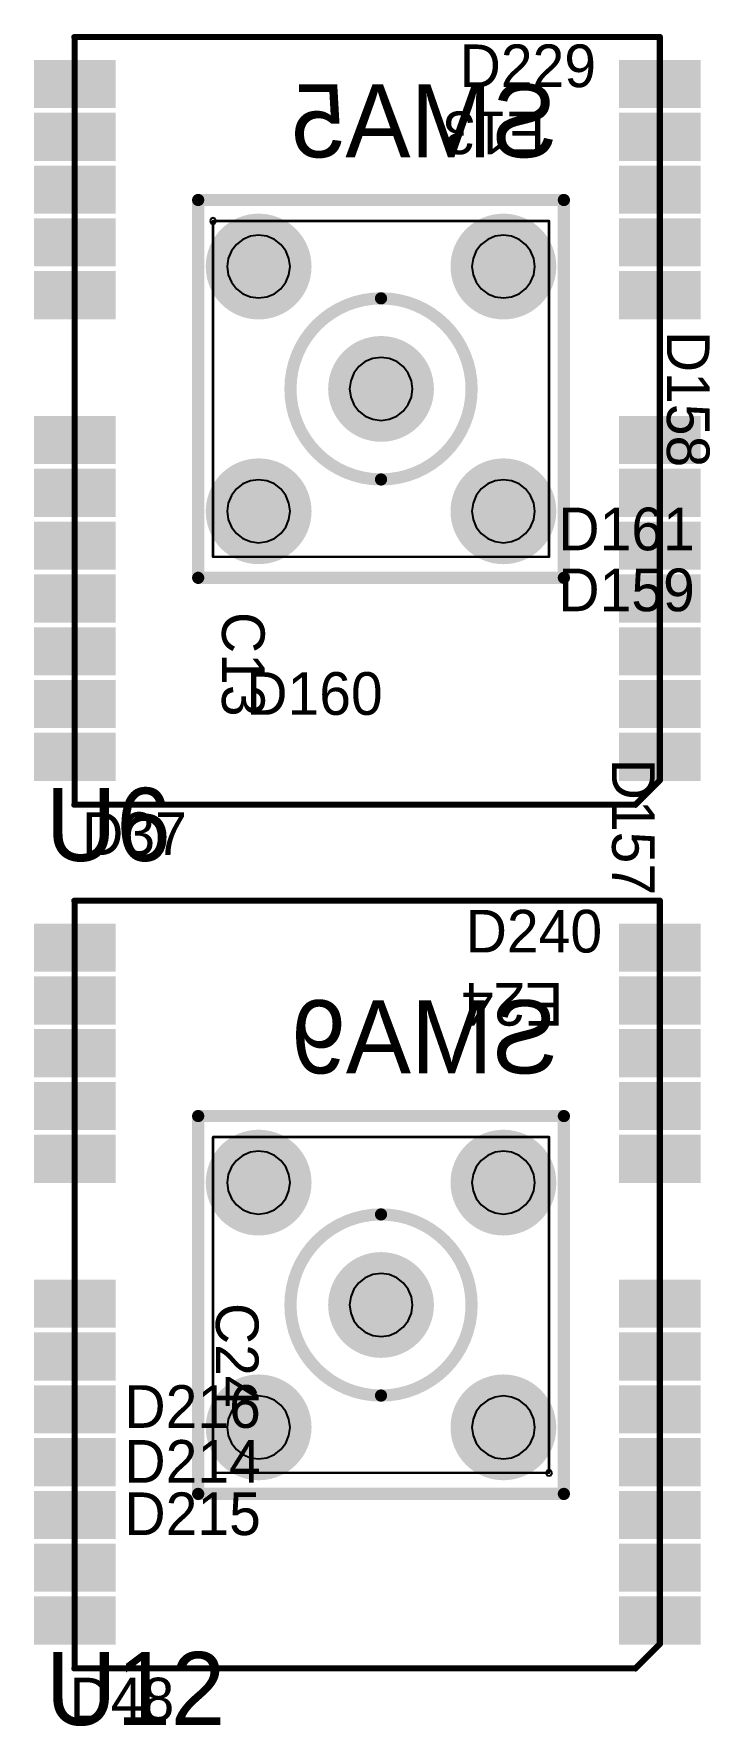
# Model space of a CAD drawing. Extents: x 11.69 to 17.18, y 4.05 to 12.26.
# Drawn here: x 15.564 to 16.119, y 7.434 to 8.823 of the extents above; entities that cross this region are included whole.
import ezdxf

# ---------------------------------------------------------------- set-up
doc = ezdxf.new("R2010")
doc.units = 0
doc.layers.get('0').update_dxf_attribs({"linetype": 'CONTINUOUS'})
for name, color, linetype in [('BOTTOMLAYER', 5, 'CONTINUOUS'), ('BOTTOMOVERLAY', 54, 'CONTINUOUS'), ('BOTTOMSOLDER', 6, 'CONTINUOUS'), ('MECHANICAL10', 56, 'CONTINUOUS'), ('MECHANICAL6', 56, 'CONTINUOUS'), ('MECHANICAL8', 56, 'CONTINUOUS'), ('MECHANICAL9', 56, 'CONTINUOUS'), ('MULTILAYER', 9, 'CONTINUOUS'), ('TOPLAYER', 1, 'CONTINUOUS'), ('TOPOVERLAY', 2, 'CONTINUOUS'), ('TOPPASTE', 8, 'CONTINUOUS'), ('TOPSOLDER', 216, 'CONTINUOUS')]:
    doc.layers.add(name, color=color, linetype=linetype)

# ---------------------------------------------------------------- blocks, each defined once
blk = doc.blocks.new('SMA_TH_HL_SMA_KHD4_B_29')
at = {"layer": 'BOTTOMLAYER', "const_width": 0.0394}
for points in [[(-0.1201, 0.1004, 1), (-0.0807, 0.1004, 1)], [(0.0807, 0.1004, 1), (0.1201, 0.1004, 1)], [(-0.0197, 0, 1), (0.0197, 0, 1)], [(-0.1201, -0.1004, 1), (-0.0807, -0.1004, 1)], [(0.0807, -0.1004, 1), (0.1201, -0.1004, 1)]]:
    blk.add_lwpolyline(points, format="xyb", close=True, dxfattribs=at)
at = {"layer": 'BOTTOMOVERLAY', "const_width": 0.01}
for points in [[(-0.155, -0.15), (-0.155, 0.15)], [(0.155, 0.15), (-0.155, 0.15)], [(0.155, -0.15), (0.155, 0.15)], [(0.155, -0.15), (-0.155, -0.15)]]:
    blk.add_lwpolyline(points, dxfattribs=at)
at = {"layer": 'BOTTOMOVERLAY'}
for points, const_width in [([(-0.1575, 0.15, 1), (-0.1525, 0.15, 1)], 0.005), ([(-0.1575, 0.15, 1), (-0.1525, 0.15, 1)], 0.005), ([(0.1525, 0.15, 1), (0.1575, 0.15, 1)], 0.005), ([(0.1525, 0.15, 1), (0.1575, 0.15, 1)], 0.005), ([(0.0743, 0, 1), (-0.0743, 0, 1)], 0.01), ([(-0.0768, 0, 1), (-0.0718, 0, 1)], 0.005), ([(0.0718, 0, 1), (0.0768, 0, 1)], 0.005), ([(-0.1575, -0.15, 1), (-0.1525, -0.15, 1)], 0.005), ([(-0.1575, -0.15, 1), (-0.1525, -0.15, 1)], 0.005), ([(0.1525, -0.15, 1), (0.1575, -0.15, 1)], 0.005), ([(0.1525, -0.15, 1), (0.1575, -0.15, 1)], 0.005)]:
    blk.add_lwpolyline(points, format="xyb", close=True, dxfattribs=dict(at, const_width=const_width))
at = {"layer": 'BOTTOMSOLDER', "const_width": 0.0434}
for points in [[(-0.1221, 0.1004, 1), (-0.0787, 0.1004, 1)], [(0.0787, 0.1004, 1), (0.1221, 0.1004, 1)], [(-0.0217, 0, 1), (0.0217, 0, 1)], [(-0.1221, -0.1004, 1), (-0.0787, -0.1004, 1)], [(0.0787, -0.1004, 1), (0.1221, -0.1004, 1)]]:
    blk.add_lwpolyline(points, format="xyb", close=True, dxfattribs=at)
at = {"layer": 'MECHANICAL6', "const_width": 0.002}
for points in [[(0.1378, 0.1378), (-0.1378, 0.1378)], [(-0.1378, -0.1378), (-0.1378, 0.1378)], [(0.1378, -0.1378), (0.1378, 0.1378)], [(0.1378, -0.1378), (-0.1378, -0.1378)]]:
    blk.add_lwpolyline(points, dxfattribs=at)
at = {"layer": 'MECHANICAL6', "const_width": 0.001}
for points in [[(-0.1383, 0.1378, 1), (-0.1373, 0.1378, 1)], [(-0.1383, 0.1378, 1), (-0.1373, 0.1378, 1)], [(0.1373, 0.1378, 1), (0.1383, 0.1378, 1)], [(0.1373, 0.1378, 1), (0.1383, 0.1378, 1)], [(-0.1383, -0.1378, 1), (-0.1373, -0.1378, 1)], [(-0.1383, -0.1378, 1), (-0.1373, -0.1378, 1)], [(0.1373, -0.1378, 1), (0.1383, -0.1378, 1)], [(0.1373, -0.1378, 1), (0.1383, -0.1378, 1)]]:
    blk.add_lwpolyline(points, format="xyb", close=True, dxfattribs=at)
at = {"layer": 'MECHANICAL8'}
for p, q in [((-0.1396, -0.136), (-0.1403, -0.1378)), ((-0.1403, -0.1378), (-0.1403, -0.1378)), ((-0.1403, -0.1378), (-0.1396, -0.1396)), ((-0.1378, -0.1352), (-0.1396, -0.136)), ((-0.136, -0.136), (-0.1378, -0.1352)), ((-0.1352, -0.1378), (-0.136, -0.136)), ((-0.136, -0.1396), (-0.1352, -0.1378)), ((-0.1352, -0.1378), (-0.1352, -0.1378)), ((-0.1396, -0.1396), (-0.1378, -0.1403)), ((-0.1378, -0.1403), (-0.136, -0.1396))]:
    blk.add_line(p, q, dxfattribs=at)
at = {"layer": 'MECHANICAL9'}
for p, q in [((-0.1071, 0.1253), (-0.1133, 0.1227)), ((-0.1004, 0.1262), (-0.1071, 0.1253)), ((-0.0937, 0.1253), (-0.1004, 0.1262)), ((-0.0875, 0.1227), (-0.0937, 0.1253)), ((0.0937, 0.1253), (0.0875, 0.1227)), ((0.1004, 0.1262), (0.0937, 0.1253)), ((0.1071, 0.1253), (0.1004, 0.1262)), ((0.1133, 0.1227), (0.1071, 0.1253)), ((-0.1227, 0.1133), (-0.1253, 0.1071)), ((-0.1186, 0.1186), (-0.1227, 0.1133)), ((-0.1133, 0.1227), (-0.1186, 0.1186)), ((-0.0821, 0.1186), (-0.0875, 0.1227)), ((-0.078, 0.1133), (-0.0821, 0.1186)), ((-0.0755, 0.1071), (-0.078, 0.1133)), ((0.078, 0.1133), (0.0755, 0.1071)), ((0.0821, 0.1186), (0.078, 0.1133)), ((0.0875, 0.1227), (0.0821, 0.1186)), ((0.1186, 0.1186), (0.1133, 0.1227)), ((0.1227, 0.1133), (0.1186, 0.1186)), ((0.1253, 0.1071), (0.1227, 0.1133)), ((-0.1253, 0.1071), (-0.1262, 0.1004)), ((-0.1262, 0.1004), (-0.1262, 0.1004)), ((-0.1262, 0.1004), (-0.1253, 0.0937)), ((-0.0746, 0.1004), (-0.0755, 0.1071)), ((-0.0755, 0.0937), (-0.0746, 0.1004)), ((-0.0746, 0.1004), (-0.0746, 0.1004)), ((0.0755, 0.1071), (0.0746, 0.1004)), ((0.0746, 0.1004), (0.0746, 0.1004)), ((0.0746, 0.1004), (0.0755, 0.0937)), ((0.1262, 0.1004), (0.1253, 0.1071)), ((0.1253, 0.0937), (0.1262, 0.1004)), ((0.1262, 0.1004), (0.1262, 0.1004)), ((-0.1253, 0.0937), (-0.1227, 0.0875)), ((-0.1227, 0.0875), (-0.1186, 0.0821)), ((-0.0821, 0.0821), (-0.078, 0.0875)), ((-0.078, 0.0875), (-0.0755, 0.0937)), ((0.0755, 0.0937), (0.078, 0.0875)), ((0.078, 0.0875), (0.0821, 0.0821)), ((0.1186, 0.0821), (0.1227, 0.0875)), ((0.1227, 0.0875), (0.1253, 0.0937)), ((-0.1186, 0.0821), (-0.1133, 0.078)), ((-0.1133, 0.078), (-0.1071, 0.0755)), ((-0.1071, 0.0755), (-0.1004, 0.0746)), ((-0.1004, 0.0746), (-0.0937, 0.0755)), ((-0.0937, 0.0755), (-0.0875, 0.078)), ((-0.0875, 0.078), (-0.0821, 0.0821)), ((0.0821, 0.0821), (0.0875, 0.078)), ((0.0875, 0.078), (0.0937, 0.0755)), ((0.0937, 0.0755), (0.1004, 0.0746)), ((0.1004, 0.0746), (0.1071, 0.0755)), ((0.1071, 0.0755), (0.1133, 0.078)), ((0.1133, 0.078), (0.1186, 0.0821)), ((-0.0183, 0.0183), (-0.0224, 0.0129)), ((-0.0129, 0.0224), (-0.0183, 0.0183)), ((-0.0067, 0.0249), (-0.0129, 0.0224)), ((0, 0.0258), (-0.0067, 0.0249)), ((0.0067, 0.0249), (0, 0.0258)), ((0.0129, 0.0224), (0.0067, 0.0249)), ((0.0183, 0.0183), (0.0129, 0.0224)), ((0.0224, 0.0129), (0.0183, 0.0183)), ((-0.0249, 0.0067), (-0.0258, 0)), ((-0.0258, 0), (-0.0258, 0)), ((-0.0258, 0), (-0.0249, -0.0067)), ((-0.0224, 0.0129), (-0.0249, 0.0067)), ((0.0249, 0.0067), (0.0224, 0.0129)), ((0.0258, 0), (0.0249, 0.0067)), ((0.0249, -0.0067), (0.0258, 0)), ((0.0258, 0), (0.0258, 0)), ((-0.0249, -0.0067), (-0.0224, -0.0129)), ((-0.0224, -0.0129), (-0.0183, -0.0183)), ((0.0183, -0.0183), (0.0224, -0.0129)), ((0.0224, -0.0129), (0.0249, -0.0067)), ((-0.0183, -0.0183), (-0.0129, -0.0224)), ((-0.0129, -0.0224), (-0.0067, -0.0249)), ((-0.0067, -0.0249), (0, -0.0258)), ((0, -0.0258), (0.0067, -0.0249)), ((0.0067, -0.0249), (0.0129, -0.0224)), ((0.0129, -0.0224), (0.0183, -0.0183)), ((-0.1186, -0.0821), (-0.1227, -0.0875)), ((-0.1133, -0.078), (-0.1186, -0.0821)), ((-0.1071, -0.0755), (-0.1133, -0.078)), ((-0.1004, -0.0746), (-0.1071, -0.0755)), ((-0.0937, -0.0755), (-0.1004, -0.0746)), ((-0.0875, -0.078), (-0.0937, -0.0755)), ((-0.0821, -0.0821), (-0.0875, -0.078)), ((-0.078, -0.0875), (-0.0821, -0.0821)), ((0.0821, -0.0821), (0.078, -0.0875)), ((0.0875, -0.078), (0.0821, -0.0821)), ((0.0937, -0.0755), (0.0875, -0.078)), ((0.1004, -0.0746), (0.0937, -0.0755)), ((0.1071, -0.0755), (0.1004, -0.0746)), ((0.1133, -0.078), (0.1071, -0.0755)), ((0.1186, -0.0821), (0.1133, -0.078)), ((0.1227, -0.0875), (0.1186, -0.0821)), ((-0.1253, -0.0937), (-0.1262, -0.1004)), ((-0.1227, -0.0875), (-0.1253, -0.0937)), ((-0.0755, -0.0937), (-0.078, -0.0875)), ((-0.0746, -0.1004), (-0.0755, -0.0937)), ((0.0755, -0.0937), (0.0746, -0.1004)), ((0.078, -0.0875), (0.0755, -0.0937)), ((0.1253, -0.0937), (0.1227, -0.0875)), ((0.1262, -0.1004), (0.1253, -0.0937)), ((-0.1262, -0.1004), (-0.1262, -0.1004)), ((-0.1262, -0.1004), (-0.1253, -0.1071)), ((-0.1253, -0.1071), (-0.1227, -0.1133)), ((-0.078, -0.1133), (-0.0755, -0.1071)), ((-0.0755, -0.1071), (-0.0746, -0.1004)), ((-0.0746, -0.1004), (-0.0746, -0.1004)), ((0.0746, -0.1004), (0.0746, -0.1004)), ((0.0746, -0.1004), (0.0755, -0.1071)), ((0.0755, -0.1071), (0.078, -0.1133)), ((0.1227, -0.1133), (0.1253, -0.1071)), ((0.1253, -0.1071), (0.1262, -0.1004)), ((0.1262, -0.1004), (0.1262, -0.1004)), ((-0.1227, -0.1133), (-0.1186, -0.1186)), ((-0.1186, -0.1186), (-0.1133, -0.1227)), ((-0.1133, -0.1227), (-0.1071, -0.1253)), ((-0.0937, -0.1253), (-0.0875, -0.1227)), ((-0.0875, -0.1227), (-0.0821, -0.1186)), ((-0.0821, -0.1186), (-0.078, -0.1133)), ((0.078, -0.1133), (0.0821, -0.1186)), ((0.0821, -0.1186), (0.0875, -0.1227)), ((0.0875, -0.1227), (0.0937, -0.1253)), ((0.1071, -0.1253), (0.1133, -0.1227)), ((0.1133, -0.1227), (0.1186, -0.1186)), ((0.1186, -0.1186), (0.1227, -0.1133)), ((-0.1071, -0.1253), (-0.1004, -0.1262)), ((-0.1004, -0.1262), (-0.0937, -0.1253)), ((0.0937, -0.1253), (0.1004, -0.1262)), ((0.1004, -0.1262), (0.1071, -0.1253))]:
    blk.add_line(p, q, dxfattribs=at)
at = {"layer": 'MULTILAYER', "const_width": 0.0394}
for points in [[(-0.1201, 0.1004, 1), (-0.0807, 0.1004, 1)], [(0.0807, 0.1004, 1), (0.1201, 0.1004, 1)], [(-0.0197, 0, 1), (0.0197, 0, 1)], [(-0.1201, -0.1004, 1), (-0.0807, -0.1004, 1)], [(0.0807, -0.1004, 1), (0.1201, -0.1004, 1)]]:
    blk.add_lwpolyline(points, format="xyb", close=True, dxfattribs=at)
at = {"layer": 'TOPLAYER', "const_width": 0.0394}
for points in [[(-0.1201, 0.1004, 1), (-0.0807, 0.1004, 1)], [(0.0807, 0.1004, 1), (0.1201, 0.1004, 1)], [(-0.0197, 0, 1), (0.0197, 0, 1)], [(-0.1201, -0.1004, 1), (-0.0807, -0.1004, 1)], [(0.0807, -0.1004, 1), (0.1201, -0.1004, 1)]]:
    blk.add_lwpolyline(points, format="xyb", close=True, dxfattribs=at)
at = {"layer": 'TOPSOLDER', "const_width": 0.0434}
for points in [[(-0.1221, 0.1004, 1), (-0.0787, 0.1004, 1)], [(0.0787, 0.1004, 1), (0.1221, 0.1004, 1)], [(-0.0217, 0, 1), (0.0217, 0, 1)], [(-0.1221, -0.1004, 1), (-0.0787, -0.1004, 1)], [(0.0787, -0.1004, 1), (0.1221, -0.1004, 1)]]:
    blk.add_lwpolyline(points, format="xyb", close=True, dxfattribs=at)
blk = doc.blocks.new('SMA_TH_HL_SMA_KHD4_B_33')
at = {"layer": 'BOTTOMLAYER', "const_width": 0.0394}
for points in [[(-0.1201, 0.1004, 1), (-0.0807, 0.1004, 1)], [(0.0807, 0.1004, 1), (0.1201, 0.1004, 1)], [(-0.0197, 0, 1), (0.0197, 0, 1)], [(-0.1201, -0.1004, 1), (-0.0807, -0.1004, 1)], [(0.0807, -0.1004, 1), (0.1201, -0.1004, 1)]]:
    blk.add_lwpolyline(points, format="xyb", close=True, dxfattribs=at)
at = {"layer": 'BOTTOMOVERLAY', "const_width": 0.01}
for points in [[(-0.155, 0.15), (-0.155, -0.15)], [(-0.155, 0.15), (0.155, 0.15)], [(0.155, 0.15), (0.155, -0.15)], [(-0.155, -0.15), (0.155, -0.15)]]:
    blk.add_lwpolyline(points, dxfattribs=at)
at = {"layer": 'BOTTOMOVERLAY'}
for points, const_width in [([(-0.1575, 0.15, 1), (-0.1525, 0.15, 1)], 0.005), ([(-0.1575, 0.15, 1), (-0.1525, 0.15, 1)], 0.005), ([(0.1525, 0.15, 1), (0.1575, 0.15, 1)], 0.005), ([(0.1525, 0.15, 1), (0.1575, 0.15, 1)], 0.005), ([(0.0743, 0, 1), (-0.0743, 0, 1)], 0.01), ([(-0.0768, 0, 1), (-0.0718, 0, 1)], 0.005), ([(0.0718, 0, 1), (0.0768, 0, 1)], 0.005), ([(-0.1575, -0.15, 1), (-0.1525, -0.15, 1)], 0.005), ([(-0.1575, -0.15, 1), (-0.1525, -0.15, 1)], 0.005), ([(0.1525, -0.15, 1), (0.1575, -0.15, 1)], 0.005), ([(0.1525, -0.15, 1), (0.1575, -0.15, 1)], 0.005)]:
    blk.add_lwpolyline(points, format="xyb", close=True, dxfattribs=dict(at, const_width=const_width))
at = {"layer": 'BOTTOMSOLDER', "const_width": 0.0434}
for points in [[(-0.1221, 0.1004, 1), (-0.0787, 0.1004, 1)], [(0.0787, 0.1004, 1), (0.1221, 0.1004, 1)], [(-0.0217, 0, 1), (0.0217, 0, 1)], [(-0.1221, -0.1004, 1), (-0.0787, -0.1004, 1)], [(0.0787, -0.1004, 1), (0.1221, -0.1004, 1)]]:
    blk.add_lwpolyline(points, format="xyb", close=True, dxfattribs=at)
at = {"layer": 'MECHANICAL6', "const_width": 0.002}
for points in [[(-0.1378, 0.1378), (0.1378, 0.1378)], [(-0.1378, 0.1378), (-0.1378, -0.1378)], [(0.1378, 0.1378), (0.1378, -0.1378)], [(-0.1378, -0.1378), (0.1378, -0.1378)]]:
    blk.add_lwpolyline(points, dxfattribs=at)
at = {"layer": 'MECHANICAL6', "const_width": 0.001}
for points in [[(-0.1383, 0.1378, 1), (-0.1373, 0.1378, 1)], [(-0.1383, 0.1378, 1), (-0.1373, 0.1378, 1)], [(0.1373, 0.1378, 1), (0.1383, 0.1378, 1)], [(0.1373, 0.1378, 1), (0.1383, 0.1378, 1)], [(-0.1383, -0.1378, 1), (-0.1373, -0.1378, 1)], [(-0.1383, -0.1378, 1), (-0.1373, -0.1378, 1)], [(0.1373, -0.1378, 1), (0.1383, -0.1378, 1)], [(0.1373, -0.1378, 1), (0.1383, -0.1378, 1)]]:
    blk.add_lwpolyline(points, format="xyb", close=True, dxfattribs=at)
at = {"layer": 'MECHANICAL8'}
for p, q in [((-0.1396, -0.136), (-0.1403, -0.1378)), ((-0.1403, -0.1378), (-0.1396, -0.1396)), ((-0.1378, -0.1352), (-0.1396, -0.136)), ((-0.136, -0.136), (-0.1378, -0.1352)), ((-0.1352, -0.1378), (-0.136, -0.136)), ((-0.136, -0.1396), (-0.1352, -0.1378)), ((-0.1396, -0.1396), (-0.1378, -0.1403)), ((-0.1378, -0.1403), (-0.136, -0.1396))]:
    blk.add_line(p, q, dxfattribs=at)
at = {"layer": 'MECHANICAL9'}
for p, q in [((-0.1071, 0.1253), (-0.1133, 0.1227)), ((-0.1004, 0.1262), (-0.1071, 0.1253)), ((-0.0937, 0.1253), (-0.1004, 0.1262)), ((-0.0875, 0.1227), (-0.0937, 0.1253)), ((0.0937, 0.1253), (0.0875, 0.1227)), ((0.1004, 0.1262), (0.0937, 0.1253)), ((0.1071, 0.1253), (0.1004, 0.1262)), ((0.1133, 0.1227), (0.1071, 0.1253)), ((-0.1227, 0.1133), (-0.1253, 0.1071)), ((-0.1186, 0.1186), (-0.1227, 0.1133)), ((-0.1133, 0.1227), (-0.1186, 0.1186)), ((-0.0821, 0.1186), (-0.0875, 0.1227)), ((-0.078, 0.1133), (-0.0821, 0.1186)), ((-0.0755, 0.1071), (-0.078, 0.1133)), ((0.078, 0.1133), (0.0755, 0.1071)), ((0.0821, 0.1186), (0.078, 0.1133)), ((0.0875, 0.1227), (0.0821, 0.1186)), ((0.1186, 0.1186), (0.1133, 0.1227)), ((0.1227, 0.1133), (0.1186, 0.1186)), ((0.1253, 0.1071), (0.1227, 0.1133)), ((-0.1253, 0.1071), (-0.1262, 0.1004)), ((-0.1262, 0.1004), (-0.1253, 0.0937)), ((-0.0746, 0.1004), (-0.0755, 0.1071)), ((-0.0755, 0.0937), (-0.0746, 0.1004)), ((0.0755, 0.1071), (0.0746, 0.1004)), ((0.0746, 0.1004), (0.0755, 0.0937)), ((0.1262, 0.1004), (0.1253, 0.1071)), ((0.1253, 0.0937), (0.1262, 0.1004)), ((-0.1253, 0.0937), (-0.1227, 0.0875)), ((-0.1227, 0.0875), (-0.1186, 0.0821)), ((-0.0821, 0.0821), (-0.078, 0.0875)), ((-0.078, 0.0875), (-0.0755, 0.0937)), ((0.0755, 0.0937), (0.078, 0.0875)), ((0.078, 0.0875), (0.0821, 0.0821)), ((0.1186, 0.0821), (0.1227, 0.0875)), ((0.1227, 0.0875), (0.1253, 0.0937)), ((-0.1186, 0.0821), (-0.1133, 0.078)), ((-0.1133, 0.078), (-0.1071, 0.0755)), ((-0.1071, 0.0755), (-0.1004, 0.0746)), ((-0.1004, 0.0746), (-0.0937, 0.0755)), ((-0.0937, 0.0755), (-0.0875, 0.078)), ((-0.0875, 0.078), (-0.0821, 0.0821)), ((0.0821, 0.0821), (0.0875, 0.078)), ((0.0875, 0.078), (0.0937, 0.0755)), ((0.0937, 0.0755), (0.1004, 0.0746)), ((0.1004, 0.0746), (0.1071, 0.0755)), ((0.1071, 0.0755), (0.1133, 0.078)), ((0.1133, 0.078), (0.1186, 0.0821)), ((-0.0183, 0.0183), (-0.0224, 0.0129)), ((-0.0129, 0.0224), (-0.0183, 0.0183)), ((-0.0067, 0.0249), (-0.0129, 0.0224)), ((0, 0.0258), (-0.0067, 0.0249)), ((0.0067, 0.0249), (0, 0.0258)), ((0.0129, 0.0224), (0.0067, 0.0249)), ((0.0183, 0.0183), (0.0129, 0.0224)), ((0.0224, 0.0129), (0.0183, 0.0183)), ((-0.0249, 0.0067), (-0.0258, 0)), ((-0.0258, 0), (-0.0249, -0.0067)), ((-0.0224, 0.0129), (-0.0249, 0.0067)), ((0.0249, 0.0067), (0.0224, 0.0129)), ((0.0258, 0), (0.0249, 0.0067)), ((0.0249, -0.0067), (0.0258, 0)), ((-0.0249, -0.0067), (-0.0224, -0.0129)), ((-0.0224, -0.0129), (-0.0183, -0.0183)), ((0.0183, -0.0183), (0.0224, -0.0129)), ((0.0224, -0.0129), (0.0249, -0.0067)), ((-0.0183, -0.0183), (-0.0129, -0.0224)), ((-0.0129, -0.0224), (-0.0067, -0.0249)), ((-0.0067, -0.0249), (0, -0.0258)), ((0, -0.0258), (0.0067, -0.0249)), ((0.0067, -0.0249), (0.0129, -0.0224)), ((0.0129, -0.0224), (0.0183, -0.0183)), ((-0.1186, -0.0821), (-0.1227, -0.0875)), ((-0.1133, -0.078), (-0.1186, -0.0821)), ((-0.1071, -0.0755), (-0.1133, -0.078)), ((-0.1004, -0.0746), (-0.1071, -0.0755)), ((-0.0937, -0.0755), (-0.1004, -0.0746)), ((-0.0875, -0.078), (-0.0937, -0.0755)), ((-0.0821, -0.0821), (-0.0875, -0.078)), ((-0.078, -0.0875), (-0.0821, -0.0821)), ((0.0821, -0.0821), (0.078, -0.0875)), ((0.0875, -0.078), (0.0821, -0.0821)), ((0.0937, -0.0755), (0.0875, -0.078)), ((0.1004, -0.0746), (0.0937, -0.0755)), ((0.1071, -0.0755), (0.1004, -0.0746)), ((0.1133, -0.078), (0.1071, -0.0755)), ((0.1186, -0.0821), (0.1133, -0.078)), ((0.1227, -0.0875), (0.1186, -0.0821)), ((-0.1253, -0.0937), (-0.1262, -0.1004)), ((-0.1227, -0.0875), (-0.1253, -0.0937)), ((-0.0755, -0.0937), (-0.078, -0.0875)), ((-0.0746, -0.1004), (-0.0755, -0.0937)), ((0.0755, -0.0937), (0.0746, -0.1004)), ((0.078, -0.0875), (0.0755, -0.0937)), ((0.1253, -0.0937), (0.1227, -0.0875)), ((0.1262, -0.1004), (0.1253, -0.0937)), ((-0.1262, -0.1004), (-0.1253, -0.1071)), ((-0.1253, -0.1071), (-0.1227, -0.1133)), ((-0.078, -0.1133), (-0.0755, -0.1071)), ((-0.0755, -0.1071), (-0.0746, -0.1004)), ((0.0746, -0.1004), (0.0755, -0.1071)), ((0.0755, -0.1071), (0.078, -0.1133)), ((0.1227, -0.1133), (0.1253, -0.1071)), ((0.1253, -0.1071), (0.1262, -0.1004)), ((-0.1227, -0.1133), (-0.1186, -0.1186)), ((-0.1186, -0.1186), (-0.1133, -0.1227)), ((-0.1133, -0.1227), (-0.1071, -0.1253)), ((-0.0937, -0.1253), (-0.0875, -0.1227)), ((-0.0875, -0.1227), (-0.0821, -0.1186)), ((-0.0821, -0.1186), (-0.078, -0.1133)), ((0.078, -0.1133), (0.0821, -0.1186)), ((0.0821, -0.1186), (0.0875, -0.1227)), ((0.0875, -0.1227), (0.0937, -0.1253)), ((0.1071, -0.1253), (0.1133, -0.1227)), ((0.1133, -0.1227), (0.1186, -0.1186)), ((0.1186, -0.1186), (0.1227, -0.1133)), ((-0.1071, -0.1253), (-0.1004, -0.1262)), ((-0.1004, -0.1262), (-0.0937, -0.1253)), ((0.0937, -0.1253), (0.1004, -0.1262)), ((0.1004, -0.1262), (0.1071, -0.1253))]:
    blk.add_line(p, q, dxfattribs=at)
at = {"layer": 'MULTILAYER', "const_width": 0.0394}
for points in [[(-0.1201, 0.1004, 1), (-0.0807, 0.1004, 1)], [(0.0807, 0.1004, 1), (0.1201, 0.1004, 1)], [(-0.0197, 0, 1), (0.0197, 0, 1)], [(-0.1201, -0.1004, 1), (-0.0807, -0.1004, 1)], [(0.0807, -0.1004, 1), (0.1201, -0.1004, 1)]]:
    blk.add_lwpolyline(points, format="xyb", close=True, dxfattribs=at)
at = {"layer": 'TOPLAYER', "const_width": 0.0394}
for points in [[(-0.1201, 0.1004, 1), (-0.0807, 0.1004, 1)], [(0.0807, 0.1004, 1), (0.1201, 0.1004, 1)], [(-0.0197, 0, 1), (0.0197, 0, 1)], [(-0.1201, -0.1004, 1), (-0.0807, -0.1004, 1)], [(0.0807, -0.1004, 1), (0.1201, -0.1004, 1)]]:
    blk.add_lwpolyline(points, format="xyb", close=True, dxfattribs=at)
at = {"layer": 'TOPSOLDER', "const_width": 0.0434}
for points in [[(-0.1221, 0.1004, 1), (-0.0787, 0.1004, 1)], [(0.0787, 0.1004, 1), (0.1221, 0.1004, 1)], [(-0.0217, 0, 1), (0.0217, 0, 1)], [(-0.1221, -0.1004, 1), (-0.0787, -0.1004, 1)], [(0.0787, -0.1004, 1), (0.1221, -0.1004, 1)]]:
    blk.add_lwpolyline(points, format="xyb", close=True, dxfattribs=at)
blk = doc.blocks.new('LB1020B_52')
at = {"layer": 'TOPLAYER'}
for points in [[(-0.0295, 0.5749), (0.0295, 0.5749), (-0.0295, 0.6064), (0.0295, 0.6064)], [(0.4505, 0.5749), (0.5095, 0.5749), (0.4505, 0.6064), (0.5095, 0.6064)], [(-0.0295, 0.5316), (0.0295, 0.5316), (-0.0295, 0.5631), (0.0295, 0.5631)], [(0.4505, 0.5316), (0.5095, 0.5316), (0.4505, 0.5631), (0.5095, 0.5631)], [(-0.0295, 0.4883), (0.0295, 0.4883), (-0.0295, 0.5198), (0.0295, 0.5198)], [(0.4505, 0.4883), (0.5095, 0.4883), (0.4505, 0.5198), (0.5095, 0.5198)], [(-0.0295, 0.445), (0.0295, 0.445), (-0.0295, 0.4765), (0.0295, 0.4765)], [(0.4505, 0.445), (0.5095, 0.445), (0.4505, 0.4765), (0.5095, 0.4765)], [(-0.0295, 0.4017), (0.0295, 0.4017), (-0.0295, 0.4331), (0.0295, 0.4331)], [(0.4505, 0.4017), (0.5095, 0.4017), (0.4505, 0.4331), (0.5095, 0.4331)], [(-0.0295, 0.3583), (0.0295, 0.3583), (-0.0295, 0.3898), (0.0295, 0.3898)], [(0.4505, 0.3583), (0.5095, 0.3583), (0.4505, 0.3898), (0.5095, 0.3898)], [(-0.0295, 0.315), (0.0295, 0.315), (-0.0295, 0.3465), (0.0295, 0.3465)], [(0.4505, 0.315), (0.5095, 0.315), (0.4505, 0.3465), (0.5095, 0.3465)], [(-0.0295, 0.1961), (0.0295, 0.1961), (-0.0295, 0.2276), (0.0295, 0.2276)], [(0.4505, 0.1961), (0.5095, 0.1961), (0.4505, 0.2276), (0.5095, 0.2276)], [(-0.0295, 0.1528), (0.0295, 0.1528), (-0.0295, 0.1843), (0.0295, 0.1843)], [(0.4505, 0.1528), (0.5095, 0.1528), (0.4505, 0.1843), (0.5095, 0.1843)], [(-0.0295, 0.1095), (0.0295, 0.1095), (-0.0295, 0.141), (0.0295, 0.141)], [(0.4505, 0.1095), (0.5095, 0.1095), (0.4505, 0.141), (0.5095, 0.141)], [(-0.0295, 0.0662), (0.0295, 0.0662), (-0.0295, 0.0977), (0.0295, 0.0977)], [(0.4505, 0.0662), (0.5095, 0.0662), (0.4505, 0.0977), (0.5095, 0.0977)], [(-0.0295, 0.0229), (0.0295, 0.0229), (-0.0295, 0.0544), (0.0295, 0.0544)], [(0.4505, 0.0229), (0.5095, 0.0229), (0.4505, 0.0544), (0.5095, 0.0544)]]:
    blk.add_solid(points, dxfattribs=at)
at = {"layer": 'TOPOVERLAY', "const_width": 0.005}
for points in [[(0.02, 0.63), (0, 0.61)], [(0.4803, 0.63), (0.02, 0.63)], [(0.48, 0.6299), (0.48, 0)], [(0, 0.61), (0, 0.0001)], [(0.4803, 0.0001), (0, 0.0001)]]:
    blk.add_lwpolyline(points, dxfattribs=at)
at = {"layer": 'TOPOVERLAY', "const_width": 0.0025}
for points in [[(0.0187, 0.63, 1), (0.0213, 0.63, 1)], [(0.0187, 0.63, 1), (0.0213, 0.63, 1)], [(0.4788, 0.6299, 1), (0.4813, 0.6299, 1)], [(0.4791, 0.63, 1), (0.4816, 0.63, 1)], [(-0.0013, 0.61, 1), (0.0013, 0.61, 1)], [(-0.0013, 0.61, 1), (0.0013, 0.61, 1)], [(-0.0013, 0.0001, 1), (0.0013, 0.0001, 1)], [(-0.0013, 0.0001, 1), (0.0013, 0.0001, 1)], [(0.4788, 0, 1), (0.4813, 0, 1)], [(0.4791, 0.0001, 1), (0.4816, 0.0001, 1)]]:
    blk.add_lwpolyline(points, format="xyb", close=True, dxfattribs=at)
at = {"layer": 'TOPPASTE'}
for points in [[(-0.0295, 0.5749), (0.0295, 0.5749), (-0.0295, 0.6064), (0.0295, 0.6064)], [(0.4505, 0.5749), (0.5095, 0.5749), (0.4505, 0.6064), (0.5095, 0.6064)], [(-0.0295, 0.5316), (0.0295, 0.5316), (-0.0295, 0.5631), (0.0295, 0.5631)], [(0.4505, 0.5316), (0.5095, 0.5316), (0.4505, 0.5631), (0.5095, 0.5631)], [(-0.0295, 0.4883), (0.0295, 0.4883), (-0.0295, 0.5198), (0.0295, 0.5198)], [(0.4505, 0.4883), (0.5095, 0.4883), (0.4505, 0.5198), (0.5095, 0.5198)], [(-0.0295, 0.445), (0.0295, 0.445), (-0.0295, 0.4765), (0.0295, 0.4765)], [(0.4505, 0.445), (0.5095, 0.445), (0.4505, 0.4765), (0.5095, 0.4765)], [(-0.0295, 0.4017), (0.0295, 0.4017), (-0.0295, 0.4331), (0.0295, 0.4331)], [(0.4505, 0.4017), (0.5095, 0.4017), (0.4505, 0.4331), (0.5095, 0.4331)], [(-0.0295, 0.3583), (0.0295, 0.3583), (-0.0295, 0.3898), (0.0295, 0.3898)], [(0.4505, 0.3583), (0.5095, 0.3583), (0.4505, 0.3898), (0.5095, 0.3898)], [(-0.0295, 0.315), (0.0295, 0.315), (-0.0295, 0.3465), (0.0295, 0.3465)], [(0.4505, 0.315), (0.5095, 0.315), (0.4505, 0.3465), (0.5095, 0.3465)], [(-0.0295, 0.1961), (0.0295, 0.1961), (-0.0295, 0.2276), (0.0295, 0.2276)], [(0.4505, 0.1961), (0.5095, 0.1961), (0.4505, 0.2276), (0.5095, 0.2276)], [(-0.0295, 0.1528), (0.0295, 0.1528), (-0.0295, 0.1843), (0.0295, 0.1843)], [(0.4505, 0.1528), (0.5095, 0.1528), (0.4505, 0.1843), (0.5095, 0.1843)], [(-0.0295, 0.1095), (0.0295, 0.1095), (-0.0295, 0.141), (0.0295, 0.141)], [(0.4505, 0.1095), (0.5095, 0.1095), (0.4505, 0.141), (0.5095, 0.141)], [(-0.0295, 0.0662), (0.0295, 0.0662), (-0.0295, 0.0977), (0.0295, 0.0977)], [(0.4505, 0.0662), (0.5095, 0.0662), (0.4505, 0.0977), (0.5095, 0.0977)], [(-0.0295, 0.0229), (0.0295, 0.0229), (-0.0295, 0.0544), (0.0295, 0.0544)], [(0.4505, 0.0229), (0.5095, 0.0229), (0.4505, 0.0544), (0.5095, 0.0544)]]:
    blk.add_solid(points, dxfattribs=at)
at = {"layer": 'TOPSOLDER'}
for points in [[(-0.0335, 0.5709), (0.0335, 0.5709), (-0.0335, 0.6104), (0.0335, 0.6104)], [(0.4465, 0.5709), (0.5135, 0.5709), (0.4465, 0.6104), (0.5135, 0.6104)], [(-0.0335, 0.5276), (0.0335, 0.5276), (-0.0335, 0.5671), (0.0335, 0.5671)], [(0.4465, 0.5276), (0.5135, 0.5276), (0.4465, 0.5671), (0.5135, 0.5671)], [(-0.0335, 0.4843), (0.0335, 0.4843), (-0.0335, 0.5238), (0.0335, 0.5238)], [(0.4465, 0.4843), (0.5135, 0.4843), (0.4465, 0.5238), (0.5135, 0.5238)], [(-0.0335, 0.441), (0.0335, 0.441), (-0.0335, 0.4805), (0.0335, 0.4805)], [(0.4465, 0.441), (0.5135, 0.441), (0.4465, 0.4805), (0.5135, 0.4805)], [(-0.0335, 0.3977), (0.0335, 0.3977), (-0.0335, 0.4371), (0.0335, 0.4371)], [(0.4465, 0.3977), (0.5135, 0.3977), (0.4465, 0.4371), (0.5135, 0.4371)], [(-0.0335, 0.3543), (0.0335, 0.3543), (-0.0335, 0.3938), (0.0335, 0.3938)], [(0.4465, 0.3543), (0.5135, 0.3543), (0.4465, 0.3938), (0.5135, 0.3938)], [(-0.0335, 0.311), (0.0335, 0.311), (-0.0335, 0.3505), (0.0335, 0.3505)], [(0.4465, 0.311), (0.5135, 0.311), (0.4465, 0.3505), (0.5135, 0.3505)], [(-0.0335, 0.1921), (0.0335, 0.1921), (-0.0335, 0.2316), (0.0335, 0.2316)], [(0.4465, 0.1921), (0.5135, 0.1921), (0.4465, 0.2316), (0.5135, 0.2316)], [(-0.0335, 0.1488), (0.0335, 0.1488), (-0.0335, 0.1883), (0.0335, 0.1883)], [(0.4465, 0.1488), (0.5135, 0.1488), (0.4465, 0.1883), (0.5135, 0.1883)], [(-0.0335, 0.1055), (0.0335, 0.1055), (-0.0335, 0.145), (0.0335, 0.145)], [(0.4465, 0.1055), (0.5135, 0.1055), (0.4465, 0.145), (0.5135, 0.145)], [(-0.0335, 0.0622), (0.0335, 0.0622), (-0.0335, 0.1017), (0.0335, 0.1017)], [(0.4465, 0.0622), (0.5135, 0.0622), (0.4465, 0.1017), (0.5135, 0.1017)], [(-0.0335, 0.0189), (0.0335, 0.0189), (-0.0335, 0.0584), (0.0335, 0.0584)], [(0.4465, 0.0189), (0.5135, 0.0189), (0.4465, 0.0584), (0.5135, 0.0584)]]:
    blk.add_solid(points, dxfattribs=at)
blk = doc.blocks.new('LB1020B_54')
at = {"layer": 'TOPLAYER'}
for points in [[(-0.0295, 0.5749), (0.0295, 0.5749), (-0.0295, 0.6064), (0.0295, 0.6064)], [(0.4505, 0.5749), (0.5095, 0.5749), (0.4505, 0.6064), (0.5095, 0.6064)], [(-0.0295, 0.5316), (0.0295, 0.5316), (-0.0295, 0.5631), (0.0295, 0.5631)], [(0.4505, 0.5316), (0.5095, 0.5316), (0.4505, 0.5631), (0.5095, 0.5631)], [(-0.0295, 0.4883), (0.0295, 0.4883), (-0.0295, 0.5198), (0.0295, 0.5198)], [(0.4505, 0.4883), (0.5095, 0.4883), (0.4505, 0.5198), (0.5095, 0.5198)], [(-0.0295, 0.445), (0.0295, 0.445), (-0.0295, 0.4765), (0.0295, 0.4765)], [(0.4505, 0.445), (0.5095, 0.445), (0.4505, 0.4765), (0.5095, 0.4765)], [(-0.0295, 0.4017), (0.0295, 0.4017), (-0.0295, 0.4331), (0.0295, 0.4331)], [(0.4505, 0.4017), (0.5095, 0.4017), (0.4505, 0.4331), (0.5095, 0.4331)], [(-0.0295, 0.3583), (0.0295, 0.3583), (-0.0295, 0.3898), (0.0295, 0.3898)], [(0.4505, 0.3583), (0.5095, 0.3583), (0.4505, 0.3898), (0.5095, 0.3898)], [(-0.0295, 0.315), (0.0295, 0.315), (-0.0295, 0.3465), (0.0295, 0.3465)], [(0.4505, 0.315), (0.5095, 0.315), (0.4505, 0.3465), (0.5095, 0.3465)], [(-0.0295, 0.1961), (0.0295, 0.1961), (-0.0295, 0.2276), (0.0295, 0.2276)], [(0.4505, 0.1961), (0.5095, 0.1961), (0.4505, 0.2276), (0.5095, 0.2276)], [(-0.0295, 0.1528), (0.0295, 0.1528), (-0.0295, 0.1843), (0.0295, 0.1843)], [(0.4505, 0.1528), (0.5095, 0.1528), (0.4505, 0.1843), (0.5095, 0.1843)], [(-0.0295, 0.1095), (0.0295, 0.1095), (-0.0295, 0.141), (0.0295, 0.141)], [(0.4505, 0.1095), (0.5095, 0.1095), (0.4505, 0.141), (0.5095, 0.141)], [(-0.0295, 0.0662), (0.0295, 0.0662), (-0.0295, 0.0977), (0.0295, 0.0977)], [(0.4505, 0.0662), (0.5095, 0.0662), (0.4505, 0.0977), (0.5095, 0.0977)], [(-0.0295, 0.0229), (0.0295, 0.0229), (-0.0295, 0.0544), (0.0295, 0.0544)], [(0.4505, 0.0229), (0.5095, 0.0229), (0.4505, 0.0544), (0.5095, 0.0544)]]:
    blk.add_solid(points, dxfattribs=at)
at = {"layer": 'TOPOVERLAY', "const_width": 0.005}
for points in [[(0.02, 0.63), (0, 0.61)], [(0.4803, 0.63), (0.02, 0.63)], [(0.48, 0.6299), (0.48, 0)], [(0, 0.61), (0, 0.0001)], [(0.4803, 0.0001), (0, 0.0001)]]:
    blk.add_lwpolyline(points, dxfattribs=at)
at = {"layer": 'TOPOVERLAY', "const_width": 0.0025}
for points in [[(0.0187, 0.63, 1), (0.0213, 0.63, 1)], [(0.0187, 0.63, 1), (0.0213, 0.63, 1)], [(0.4788, 0.6299, 1), (0.4813, 0.6299, 1)], [(0.4791, 0.63, 1), (0.4816, 0.63, 1)], [(-0.0013, 0.61, 1), (0.0013, 0.61, 1)], [(-0.0013, 0.61, 1), (0.0013, 0.61, 1)], [(-0.0013, 0.0001, 1), (0.0013, 0.0001, 1)], [(-0.0013, 0.0001, 1), (0.0013, 0.0001, 1)], [(0.4788, 0, 1), (0.4813, 0, 1)], [(0.4791, 0.0001, 1), (0.4816, 0.0001, 1)]]:
    blk.add_lwpolyline(points, format="xyb", close=True, dxfattribs=at)
at = {"layer": 'TOPPASTE'}
for points in [[(-0.0295, 0.5749), (0.0295, 0.5749), (-0.0295, 0.6064), (0.0295, 0.6064)], [(0.4505, 0.5749), (0.5095, 0.5749), (0.4505, 0.6064), (0.5095, 0.6064)], [(-0.0295, 0.5316), (0.0295, 0.5316), (-0.0295, 0.5631), (0.0295, 0.5631)], [(0.4505, 0.5316), (0.5095, 0.5316), (0.4505, 0.5631), (0.5095, 0.5631)], [(-0.0295, 0.4883), (0.0295, 0.4883), (-0.0295, 0.5198), (0.0295, 0.5198)], [(0.4505, 0.4883), (0.5095, 0.4883), (0.4505, 0.5198), (0.5095, 0.5198)], [(-0.0295, 0.445), (0.0295, 0.445), (-0.0295, 0.4765), (0.0295, 0.4765)], [(0.4505, 0.445), (0.5095, 0.445), (0.4505, 0.4765), (0.5095, 0.4765)], [(-0.0295, 0.4017), (0.0295, 0.4017), (-0.0295, 0.4331), (0.0295, 0.4331)], [(0.4505, 0.4017), (0.5095, 0.4017), (0.4505, 0.4331), (0.5095, 0.4331)], [(-0.0295, 0.3583), (0.0295, 0.3583), (-0.0295, 0.3898), (0.0295, 0.3898)], [(0.4505, 0.3583), (0.5095, 0.3583), (0.4505, 0.3898), (0.5095, 0.3898)], [(-0.0295, 0.315), (0.0295, 0.315), (-0.0295, 0.3465), (0.0295, 0.3465)], [(0.4505, 0.315), (0.5095, 0.315), (0.4505, 0.3465), (0.5095, 0.3465)], [(-0.0295, 0.1961), (0.0295, 0.1961), (-0.0295, 0.2276), (0.0295, 0.2276)], [(0.4505, 0.1961), (0.5095, 0.1961), (0.4505, 0.2276), (0.5095, 0.2276)], [(-0.0295, 0.1528), (0.0295, 0.1528), (-0.0295, 0.1843), (0.0295, 0.1843)], [(0.4505, 0.1528), (0.5095, 0.1528), (0.4505, 0.1843), (0.5095, 0.1843)], [(-0.0295, 0.1095), (0.0295, 0.1095), (-0.0295, 0.141), (0.0295, 0.141)], [(0.4505, 0.1095), (0.5095, 0.1095), (0.4505, 0.141), (0.5095, 0.141)], [(-0.0295, 0.0662), (0.0295, 0.0662), (-0.0295, 0.0977), (0.0295, 0.0977)], [(0.4505, 0.0662), (0.5095, 0.0662), (0.4505, 0.0977), (0.5095, 0.0977)], [(-0.0295, 0.0229), (0.0295, 0.0229), (-0.0295, 0.0544), (0.0295, 0.0544)], [(0.4505, 0.0229), (0.5095, 0.0229), (0.4505, 0.0544), (0.5095, 0.0544)]]:
    blk.add_solid(points, dxfattribs=at)
at = {"layer": 'TOPSOLDER'}
for points in [[(-0.0335, 0.5709), (0.0335, 0.5709), (-0.0335, 0.6104), (0.0335, 0.6104)], [(0.4465, 0.5709), (0.5135, 0.5709), (0.4465, 0.6104), (0.5135, 0.6104)], [(-0.0335, 0.5276), (0.0335, 0.5276), (-0.0335, 0.5671), (0.0335, 0.5671)], [(0.4465, 0.5276), (0.5135, 0.5276), (0.4465, 0.5671), (0.5135, 0.5671)], [(-0.0335, 0.4843), (0.0335, 0.4843), (-0.0335, 0.5238), (0.0335, 0.5238)], [(0.4465, 0.4843), (0.5135, 0.4843), (0.4465, 0.5238), (0.5135, 0.5238)], [(-0.0335, 0.441), (0.0335, 0.441), (-0.0335, 0.4805), (0.0335, 0.4805)], [(0.4465, 0.441), (0.5135, 0.441), (0.4465, 0.4805), (0.5135, 0.4805)], [(-0.0335, 0.3977), (0.0335, 0.3977), (-0.0335, 0.4371), (0.0335, 0.4371)], [(0.4465, 0.3977), (0.5135, 0.3977), (0.4465, 0.4371), (0.5135, 0.4371)], [(-0.0335, 0.3543), (0.0335, 0.3543), (-0.0335, 0.3938), (0.0335, 0.3938)], [(0.4465, 0.3543), (0.5135, 0.3543), (0.4465, 0.3938), (0.5135, 0.3938)], [(-0.0335, 0.311), (0.0335, 0.311), (-0.0335, 0.3505), (0.0335, 0.3505)], [(0.4465, 0.311), (0.5135, 0.311), (0.4465, 0.3505), (0.5135, 0.3505)], [(-0.0335, 0.1921), (0.0335, 0.1921), (-0.0335, 0.2316), (0.0335, 0.2316)], [(0.4465, 0.1921), (0.5135, 0.1921), (0.4465, 0.2316), (0.5135, 0.2316)], [(-0.0335, 0.1488), (0.0335, 0.1488), (-0.0335, 0.1883), (0.0335, 0.1883)], [(0.4465, 0.1488), (0.5135, 0.1488), (0.4465, 0.1883), (0.5135, 0.1883)], [(-0.0335, 0.1055), (0.0335, 0.1055), (-0.0335, 0.145), (0.0335, 0.145)], [(0.4465, 0.1055), (0.5135, 0.1055), (0.4465, 0.145), (0.5135, 0.145)], [(-0.0335, 0.0622), (0.0335, 0.0622), (-0.0335, 0.1017), (0.0335, 0.1017)], [(0.4465, 0.0622), (0.5135, 0.0622), (0.4465, 0.1017), (0.5135, 0.1017)], [(-0.0335, 0.0189), (0.0335, 0.0189), (-0.0335, 0.0584), (0.0335, 0.0584)], [(0.4465, 0.0189), (0.5135, 0.0189), (0.4465, 0.0584), (0.5135, 0.0584)]]:
    blk.add_solid(points, dxfattribs=at)

msp = doc.modelspace()

# ---------------------------------------------------------------- block references
for name, p, rotation in [('LB1020B_52', (16.0777, 8.8201), 180), ('SMA_TH_HL_SMA_KHD4_B_29', (15.849, 8.5313), 270), ('LB1020B_54', (16.0777, 8.1115), 180), ('SMA_TH_HL_SMA_KHD4_B_33', (15.849, 7.7797), 90)]:
    msp.add_blockref(name, p, dxfattribs=dict(rotation=rotation))

# ---------------------------------------------------------------- texts
at = {"layer": 'BOTTOMOVERLAY', "text_generation_flag": 2}
for s, p in [('SMA5', (15.9936, 8.7213)), ('SMA9', (15.994, 7.9697))]:
    msp.add_text(s, height=0.06, rotation=360, dxfattribs=at).set_placement(p)
at = {"layer": 'MECHANICAL10'}
for s, p in [('D229', (15.9135, 8.7789)), ('D161', (15.9945, 8.3989)), ('D159', (15.9945, 8.3489)), ('D37', (15.6038, 8.1489)), ('D240', (15.9185, 8.0689)), ('D48', (15.5935, 7.4389))]:
    msp.add_text(s, height=0.035, dxfattribs=at).set_placement(p)
for s, rotation, p in [('E13', 180, (15.9835, 8.7589)), ('D158', 270, (16.0835, 8.5789)), ('C13', 270, (15.7185, 8.3483)), ('D160', 360, (15.7385, 8.2639)), ('D157', 270, (16.0385, 8.2279)), ('E24', 180, (15.9985, 8.0439)), ('C24', 270, (15.7135, 7.7814)), ('D216', 360, (15.6385, 7.6789)), ('D214', 360, (15.6385, 7.6339)), ('D215', 360, (15.6385, 7.5909))]:
    msp.add_text(s, height=0.035, rotation=rotation, dxfattribs=at).set_placement(p)
at = {"layer": 'TOPOVERLAY'}
for s, p in [('U6', (15.574, 8.144)), ('U12', (15.574, 7.435))]:
    msp.add_text(s, height=0.06, dxfattribs=at).set_placement(p)

doc.saveas('drawing.dxf')
